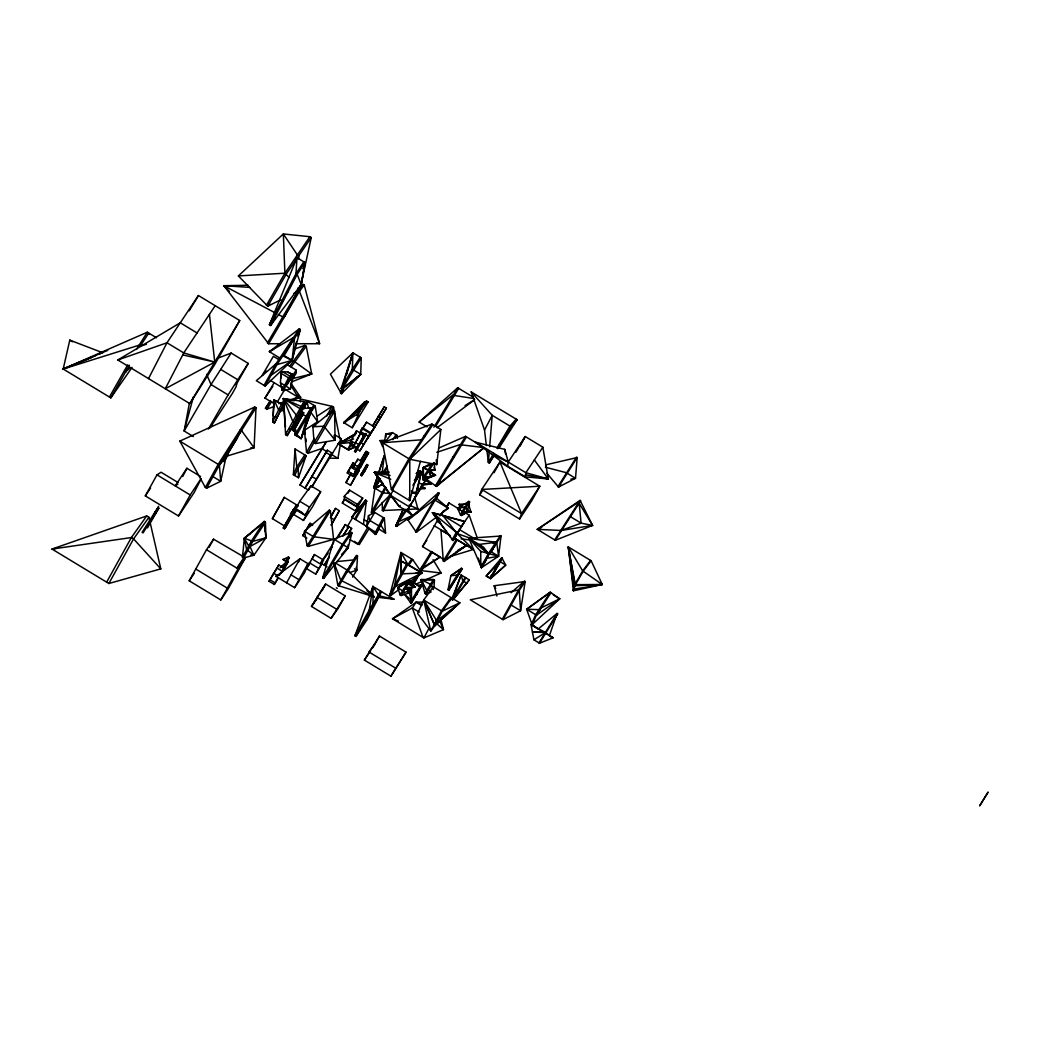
<?xml version="1.0" encoding="UTF-8"?>
<svg xmlns="http://www.w3.org/2000/svg" width="1040" height="1040" viewBox="0 0 1040 1040"><rect width="100%" height="100%" fill="white"/><g stroke="black" fill="none" stroke-linecap="round" stroke-linejoin="round"><path stroke-width="1.5" d="M398.671 589.784L390.884 595.387L389.922 594.802L400.972 573.885L400.972 552.5L412.711 559.611L422.019 573.001L410.345 581.399M411.528 587.652L411.411 600.366L410.501 602.628L411.281 603.096L422.136 585L416.91 585.611M411.554 584.467L411.593 581.295L420.68 586.794L422.136 585M292.344 374.088L288.522 377.858L282.191 390.078L280.449 382.811L280.982 373.282L282.464 371.631L287.677 371.956L293.436 374.751L290.485 388.895L283.283 390.728L282.191 390.078L282.243 386.997M411.762 559.026L407.953 564.473L401.167 561.08L422.019 573.001L400.972 573.885L400.972 552.5L407.953 564.473L422.019 573.001L395.46 586.391L390.884 595.387L392.587 592.813M430.378 463.645L423.319 467.493L423.111 476.827L431.158 476.866L429.117 470.353L423.319 467.493L422.786 479.648L423.735 480.233L435.5 475.189L428.922 470.886L434.889 470.002L434.161 462.696L424.45 477.49M361.231 357.851L360.737 374.374L341.419 393.731L330.421 374.153L352.924 352.82L361.231 357.851L342.147 389.025L341.198 388.453L352.924 352.82L352.3 369.252L341.198 388.453L342.927 386.971M422.786 479.648L423.319 467.493L430.703 465.01M256.009 407.771L254.085 447.798L226.187 456.313L219.401 465.075L206.583 488.202L205.361 487.461L179.816 441.103L254.787 407.03L256.009 407.771L219.401 465.075L220.701 481.312L206.583 488.202M282.061 407.68L274.378 423.02L272.831 422.084L273 418.925M273.169 415.766L274.014 399.945L283.179 405.028L284.388 407.42M352.638 577.122L356.707 570.193L357.513 555.932L356.525 555.334L346.528 571.584M284.336 410.15L280.592 411.151L283.179 405.028L274.014 399.945L272.831 422.084M296.985 257.673L295.984 273.637L269.412 324.753L270.595 325.481L301.236 284.544L305.019 262.548L296.985 257.673L269.412 324.753L271.817 320.71M293.358 474.669L295.048 448.994L306.163 455.715L298.48 477.763L293.358 474.669L296.777 467.116L304.785 454.883M433.953 587.756L434.46 579.982L421.096 579.618L424.996 593.45L425.958 594.022L431.145 591.916M333.749 542.243L333.996 539.188L350.961 532.298L351.923 532.87L348.192 547.794L323.635 578.396L322.686 577.824L333.996 539.188L348.192 547.794L341.679 554.814M545.571 464.893L577.187 457.535L575.51 478.296L558.545 487.058L546.91 473.317M489.268 451.464L488.371 462.462L489.333 463.047L493.675 456.274M489.658 446.758L492.232 415.337L471.172 391.885L484.523 430.053L486.356 445.484M242.45 557.206L244.348 538.187L264.264 521.404L265.434 522.119L265.967 537.758L253.89 555.256L243.62 557.921L242.45 557.206L251.628 540.683L264.264 521.404L263.003 524.342M293.488 509.99L283.244 528.047L284.453 528.775L299.78 501.293L310.934 485.81L320.671 491.712L312.624 506.662L303.459 520.429L293.709 514.527L296.426 509.158L302.523 512.85M303.459 520.429L308.139 511.511L305.227 515.125L295.646 508.95L291.694 514.891L290.485 514.163L296.621 504.894L294.242 509.145M440.869 429.481L436.709 464.594L409.799 459.29L382.486 442.741L431.938 424.073L440.869 429.481L409.799 459.29L392.314 490.074M363.493 524.342L366.418 500.656L365.56 500.136L351.793 517.257L367.939 527.176L357.838 544.323L350.116 539.643M382.174 472.42L384.345 455.468L378.768 472.394M381.563 591.695L367.198 619.476L355.953 636.376L354.952 635.778L372.918 586.456L393.965 599.209L377.715 597.285M411.762 492.661L415.857 493.753L418.288 484.809M423.735 480.233L425.516 476.268M390.403 494.689L372.359 512.941L371.397 512.356L374.881 488.137L382.772 484.042M507.624 466.193L508.248 462.046L504.764 449.371L475.527 442.221L507.624 466.193L525.239 476.853L548.262 478.946L542.854 447.187L525.239 436.527L508.248 462.046L491.582 454.207M525.239 476.853L525.863 472.719L542.854 447.187M393.965 599.209L378.989 595.803L372.918 586.456L369.291 609.921L354.952 635.778L357.552 631.865M496.951 596.024L494.156 585.767L525.2 581.503L520.585 610.753L503.061 619.658L470.301 599.807L518.518 589.992L519.259 590.434L520.585 610.753L511.16 605.046M341.367 438.802L329.524 458.146L337.909 458.341L341.367 438.802L334.542 434.668M331.344 525.031L339.3 510.692L335.504 508.391L331.422 516.113M378.898 528.944L375.739 534.43L374.608 533.754L383.266 517.569M375.739 534.43L384.384 518.245L374.712 512.395L368.485 515.645L366.418 526.565L374.608 533.754M189.514 402.597L184.171 431.002L193.362 436.579M448.045 589.719L450.84 575.692L461.383 568.269L462.189 568.763L448.851 590.213L448.045 589.719L461.383 568.269L462.228 569.283M360.763 475.176L366.873 464.516L367.822 465.088L365.014 470.808L361.712 475.761L360.763 475.176L366.873 464.516M361.712 475.761L367.822 465.088M553.371 594.984L559.702 598.819L536.458 615.186L526.656 609.258L550.264 592.176L559.702 598.819L532.129 624.689L526.656 609.258L550.264 592.176L535.704 614.731L531.388 624.234M371.631 592.631L372.918 586.456L374.114 589.16M417.716 489.281L421.382 471.679L413.023 485.29M280.865 299.728L267.748 306.202L238.381 275.925L283.335 233.961L309.881 236.704L311.246 237.536L299.806 290.381L293.982 293.254M572.936 590.473L575.016 585.429L568.282 546.91L591.123 560.742L602.251 584.493L573.456 590.798L568.282 546.91L582.673 570.882L602.251 584.493L573.82 589.134L568.282 546.91L575.536 585.741L602.251 584.493L574.743 584.649L582.673 570.882L590.59 560.43M573.456 590.798L575.276 584.961L583.206 571.207L591.123 560.742M132.041 367.419L110.825 397.878L63.193 369.018L69.784 340.132L102.479 352.651M296.348 342.056L292.084 360.399L265.109 386.009L256.321 380.692L275.925 363.935L299.273 328.861L300.339 329.498L292.084 360.399L271.05 375.297M396.604 436.761L396.942 435.331L392.431 432.601L385.723 434.109L384.306 442.962L392.431 432.601M467.155 512.2L463.047 511.745L457.613 508.456L466.284 506.805L461.305 515.502L467.155 512.2L469.573 501.865L468.845 501.41L457.613 508.456L460.564 515.047L461.89 515.216L467.155 512.2L466.284 506.805L469.573 501.865M353.119 466.583L352.716 468.273L355.355 464.165L353.132 462.826L347.256 472.992L353.015 476.476L361.387 461.318L357.851 459.173L353.119 466.583L356.655 468.715L353.015 476.476M413.4 484.991L421.382 471.679L415.857 493.753L411.333 491.01M193.414 396.825L184.171 431.002L211.029 384.54L231.153 353.054L248.235 363.402L236.145 384.735L236.652 384.293L236.041 386.841L232.466 393.289L209.937 427.986M282.295 572.273L288.249 561.6L287.3 561.028L280.176 567.788M420.394 461.383L409.721 500.63L391.391 489.528L382.486 442.741L385.632 442.078M294.71 422.097L294.892 434.902L301.106 438.659L307.073 416.91L312.429 408.577L311.103 407.771L302.055 408.616M346.567 374.556L352.924 352.82L340.47 393.159L342.433 388.206M327.301 450.177L305.058 488.085L327.301 450.177L331.76 452.881L331.305 454.337L337.909 458.341M377.689 476.086L373.698 487.799L374.66 488.371L379.795 480.48M378.638 473.148L384.345 455.468M304.343 408.577L306.826 401.037L315.237 406.133L317.668 421.681L303.641 430.859M373.698 487.799L377.754 475.475M278.434 577.603L274.352 584.467L269.048 581.256L278.772 564.993L284.063 568.204L288.249 561.6M297.258 435.045L301.106 438.659L310.128 413.543M452.504 598.962L461.123 574.964L469.287 579.904L452.868 599.898M297.908 336.141L300.339 329.498L276.991 364.572L265.109 386.009M479.739 494.871L481.728 489.45L499.941 462.072L539.799 486.226L531.7 500.825L519.597 519.025L479.739 494.871L482.339 490.984M519.597 519.025L521.586 513.591L539.799 486.226L481.728 489.45L521.586 513.591L499.941 462.072L494.052 472.706M301.106 438.659L312.429 408.577L310.661 412.061L317.668 421.681M550.29 636.35L553.124 637.806L549.432 635.57L557.089 613.405L538.369 628.875L530.998 624.403L533.936 639.834L539.526 643.214L553.124 637.806L530.998 624.403L537.576 628.693M306.137 403.663L287.209 435.643L285.584 434.408L283.452 398.593L303.992 401.544L305.188 402.259L303.602 406.432L306.137 403.663L304.954 402.948L303.264 404.794M356.538 440.83L360.581 433.238L353.756 445.692L355.199 443.365M357.474 446.238L354.575 451.451L355.537 452.036L363.935 435.266L357.11 447.733L349.674 443.222L356.499 430.768L363.935 435.266L361.686 440.115L366.418 434.083L365.456 433.498L364.013 435.565L361.634 434.122M451.737 599.144L461.123 574.964L462.774 580.788L466.869 583.271M360.269 357.266L352.3 369.252L360.737 374.374L343.889 387.543L341.419 393.731L343.135 391.079M411.281 603.096L420.68 586.794M287.209 435.643L305.188 402.259M357.903 466.011L360.412 467.532L362.011 463.762L360.893 463.385M286.468 561.743L288.405 557.05L289.354 557.635L287.053 561.808L283.088 559.416L288.405 557.05L285.506 561.171L287.053 561.808M298.636 561.756L299.91 558.779L307.931 563.641L304.72 572.52L294.606 587.665L275.951 576.368L299.91 558.779L286.598 582.803M408.2 588.497L409.786 592.761L401.05 595.556L400.218 595.049L408.317 580.931L409.149 581.438L406.224 586.339M409.149 581.438L401.05 595.556L403.13 591.968M451.009 597.532L441.467 610.779L430.781 631.111L417.638 613.457L423.722 600.028L433.264 586.781L459.745 602.823L434.824 625.664L423.722 600.028L442.234 611.234L459.745 602.823L434.824 625.664L423.722 600.028L430.781 631.111L437.697 621.998M434.824 625.664L442.234 611.234L451.776 597.987M294.281 508.612L290.485 514.163M423.878 586.443L421.096 579.618L433.511 579.397L424.996 593.45L426.101 591.903M306.826 538.083L302.744 535.613L310.102 523.289L312.624 524.81M403.299 509.327L395.824 525.902L396.617 526.383L412.412 515.541L408.252 510.029L406.289 510.796L398.853 521.534L396.617 526.383M397.956 523.458L395.824 525.902L402.792 510.393M294.736 475.501L298.155 467.948L306.163 455.715M352.235 427.752L360.113 410.826L366.119 402.597L368.095 401.96L366.743 401.141L364.754 401.778L343.85 422.682L352.235 427.752L368.095 401.96M351.819 445.965L359.879 450.853L374.647 427.115L369.239 435.487L370.539 432.627L362.479 427.752L361.179 430.612L366.587 422.227L374.647 427.115L386.386 408.057L384.28 406.783L372.554 425.841M429.468 555.62L431.314 551.551L440.193 556.933L421.59 569.296L423.241 566.826M550.095 592.995L550.836 593.45L551.005 592.631L536.458 615.186L532.129 624.689L534.625 620.945M283.283 390.728L289.614 378.508L293.436 374.751L286.806 385.19M331.877 412.867L333.099 410.202L334.594 411.112L335.062 440.206L315.588 443.547L314.093 442.637L312.897 426.777L333.099 410.202L314.093 442.637M323.7 560.157L314.418 554.541L306.449 568.542L315.744 574.171L322.413 562.653M348.192 493.064L349.544 490.139L362.7 498.108L355.485 511.03L342.316 503.048L344.461 499.46L344.24 496.379L349.544 490.139M315.744 574.171L323.011 561.21M354.237 435.617L356.499 430.768M419.432 475.878L421.382 471.679M461.305 515.502L461.903 514.462L460.564 515.047L462.306 511.303L468.845 501.41M274.352 584.467L278.018 577.616M374.66 488.371L380.406 478.686M414.492 496.639L417.924 508.937L382.408 510.523L389.311 496.015L393.185 497.9M383.357 511.108L390.273 496.6M455.832 540.618L456.404 539.422L443.287 560.937L444.119 561.444L466.414 545.48L453.83 537.862M274.378 423.02L282.932 405.353M311.974 559.416L314.418 554.541M356.954 471.978L358.28 469.69L359.242 470.275L356.59 474.851L360.035 467.142L359.086 466.57L355.355 473.382L356.304 473.967L357.968 471.471L350.493 466.934M363.519 438.217L355.537 452.036M378.378 528.775L380.523 524.433L385.554 533.117L378.378 528.775L376.09 532.428L366.418 526.565L374.712 512.395M366.743 401.141L343.85 422.682L356.395 414.752L364.754 401.778L366.119 402.597M356.603 461.669L357.851 459.173M458.575 530.829L454.311 537.914M245.388 557.804L228.28 588.692L220.805 599.937L189.228 580.814L206.479 549.705L213.564 539.175L245.388 557.804L236.873 568.113L243.958 557.583M437.099 495.222L438.36 492.739L439.114 493.207L416.286 532.259L407.966 519.974L438.36 492.739L415.532 531.804M182.754 476.45L186.927 468.26L200.564 476.515M201.227 478.712L194.272 492.362L178.529 516.009L145.314 495.898L156.988 474.851L161.057 472.238L177.97 482.482M148.512 378.586L166.985 342.771L198.419 295.529L239.72 320.541L214.513 364.923L189.813 403.598L117.793 359.983L180.271 322.79L197.041 332.956M438.152 519.142L422.539 546.624L442.715 558.844M371.397 512.356L385.203 486.928M372.359 512.941L386.152 487.513M274.599 318.734L270.595 325.481L297.167 274.352L305.019 262.548L301.236 284.544L297.167 274.352L295.984 273.637L303.836 261.82M292.435 430.235L302.588 412.165L303.732 412.854L296.764 425.438L293.579 430.924L292.435 430.235L295.62 424.736L296.764 425.438M293.579 430.924L303.732 412.854M362.479 427.752L360.412 431.431L368.472 436.319L359.879 450.853M368.472 436.319L370.539 432.627M359.242 470.275L350.545 485.316L345.995 482.56L350.389 474.162M350.545 485.316L357.136 472.719L354.861 471.341M484.523 430.053L492.232 415.337L510.926 426.66L517.14 419.731L471.172 391.885M295.724 343.733L319.605 343.72L299.442 291.278L298.207 290.537L284.05 317.512L278.317 314.483M303.992 401.544L285.584 434.408L286.78 435.136M464.503 521.612L453.024 540.553L432.497 512.72L464.503 521.612L453.024 540.553M308.802 489.775L310.934 485.81M424.06 602.043L416.182 602.16L392.483 618.748L423.891 637.923L428.87 628.589M520.078 446.134L525.239 436.527L515.944 452.179M243.62 557.921L252.798 541.385L265.434 522.119M322.01 590.772L325.637 584.025L345.228 595.894L338.208 608.296L331.097 618.319L311.493 606.45L325.637 584.025L318.149 595.894M305.227 515.125L309.53 507.195L320.671 491.712M360.698 460.85L366.119 451.36L368.641 452.881L360.412 467.532M349.765 536.835L351.923 532.87L343.304 544.83L323.635 578.396L329.589 569.348M270.595 325.481L272.883 321.282M355.953 636.376L378.989 595.803M355.355 473.382L359.086 466.57M356.304 473.967L360.035 467.142M403.728 590.733L402.129 593.047L405.951 586.56L410.748 590.746L402.129 593.047L401.297 592.54M106.639 582.153L131.365 537.55L146.705 515.944L148.928 517.296L160.797 568.88L108.862 583.505L52 549.068L146.705 515.944M108.862 583.505L133.588 538.902L148.928 517.296M152.802 516.737L158.6 506.285M158.847 508.157L143.026 532.935L142.077 532.363L157.885 507.572L158.847 508.157L147.472 527.865M178.529 516.009L190.203 494.975L201.084 478.608M205.361 487.461L218.179 464.334L254.787 407.03M264.043 385.372L275.925 363.935L276.991 364.572L292.084 360.399L294.502 338.273L284.154 355.602L282.828 355.81L292.084 360.399L284.154 355.602M288.977 345.67L293.436 337.623L269.334 351.663L280.189 358.241M208.975 547.469L213.564 539.175M296.4 423.345L302.588 412.165M220.805 599.937L238.043 568.828L245.531 557.583M322.777 448.201L308.009 453.258L306.553 452.387L314.288 438.425M326.664 416.104L332.072 406.341L333.528 407.225L339.859 438.945M308.009 453.258L314.535 441.48M329.732 414.076L333.528 407.225M315.588 443.547L334.594 411.112M307.138 545.74L329.329 510.159L330.408 510.809L333.593 539.383L308.217 546.39L307.138 545.74L304.447 531.206L329.329 510.159M308.217 546.39L330.408 510.809M294.606 587.665L307.931 563.641M331.097 618.319L345.228 595.894M446.758 507.052L449.02 502.97L459.771 509.483M364.377 660.088L379.457 636.064L406.003 652.145L390.923 676.169L364.377 660.088L370.539 650.832M375.687 642.863L379.457 636.064M413.088 582.322L416.13 576.849M419.926 569.998L431.314 551.551M413.283 584.285L418.574 574.743M420.082 572.026L432.263 552.136M390.923 676.169L406.003 652.145M480.467 562.822L480.818 567.281L488.345 553.696L500.383 535.626L501.046 536.029L498.55 556.27L481.481 567.684L478.387 558.168M481.481 567.684L489.008 554.099L501.046 536.029L468.793 538.239L481.481 567.684L489.008 554.099L496.158 543.946M502.32 619.203L518.518 589.992L524.459 581.061L511.095 592.735M503.061 619.658L519.259 590.434L525.2 581.503M538.967 642.876L557.089 613.405L555.542 616.135M539.526 643.214L557.648 613.743L554.541 619.19M272.402 518.661L284.284 497.419L272.402 518.661L285.961 526.864L295.685 510.315M291.876 513.396L283.244 528.047M347.347 570.323L355.888 556.478M302.744 535.613L310.102 523.289M335.504 508.391L330.382 517.426L334.191 519.727M331.123 525.135L339.3 510.692M338.962 535.756L345.306 524.55L351.637 528.385L348.465 533.988M391.391 489.528L408.876 458.731L431.938 424.073M485.251 560.898L486.993 558.272L498.55 556.27L480.753 551.395L468.793 538.239L496.756 542.464L498.55 556.27L491.27 551.85L492.791 549.159M109.421 397.02L127.699 364.845M136.435 349.466L147.316 332.202L156.52 337.779M110.825 397.878L129.402 365.183M334.984 562.705L347.958 570.557L374.127 596.791L337.857 585.494L346.97 569.959M338.832 586.092L347.958 570.557M435.11 500.201L439.114 493.207M266.383 305.37L284.895 273.208L309.881 236.704M426.4 479.18L436.371 486.395L439.309 484.159L440.895 481.39M208.364 429.052L228.124 394.888L248.235 363.402M294.892 434.902L311.103 407.771M296.231 435.695L307.073 416.91L299.507 412.334M311.779 486.915L331.76 452.881M347.256 472.992L353.132 462.826M345.995 482.56L351.286 473.395M355.914 473.798L358.28 469.69M354.666 518.999L365.56 500.136L366.665 501.293L365.287 503.659M355.524 519.519L366.418 500.656L366.665 501.293M499.473 561.743L501.774 557.752L486.187 576.017L490.581 578.669L505.739 565.084L501.774 557.752L489.931 578.279M492.206 575.874L490.581 578.669L502.424 558.155M328.562 557.739L324.259 565.136L329.355 557.193M388.817 472.121L374.426 472.472L390.26 495.274L399.334 506.532L406.796 511.056L426.985 477.698M495.391 567.983L497.211 564.837L497.874 565.24M292.89 375.544L296.075 370.058L286.728 364.403M352.326 443.001L348.296 449.904L338.351 443.885L356.265 433.199M444.119 561.444L457.236 539.929M285.701 563.758L287.3 561.028L283.114 567.632M433.888 427.245L457.717 387.777L473.252 397.189M435.656 426.426L458.666 388.362M427.31 591.695L425.958 594.022L434.46 579.982L433.368 579.709M451.789 599.547L465.192 577.421M452.517 599.989L465.907 577.863M491.27 551.85L496.756 542.464M298.207 290.537L267.423 343.005L268.658 343.746L279.799 343.733M289.77 366.158L304.85 345.436L306.228 346.268L311.701 373.958L292.188 381.667M291.161 367.003L306.228 346.268M281.463 572.52L282.672 570.453L281.268 572.715M359.632 433.576L362.401 428.87M347.061 527.059L352.495 517.816M400.972 573.885L406.575 564.356L407.953 564.473M240.266 429.767L241.488 430.508L226.187 456.313L220.701 481.312L212.992 476.645M372.736 426.244L384.28 406.783M386.386 408.057L367.692 438.464M435.409 485.823L465.543 436.345L481.416 445.965M493.779 453.375L488.371 462.462L486.915 450.112M496.86 448.175L509.977 426.088L516.178 419.146M489.333 463.047L493.961 455.247M497.809 448.747L510.926 426.66M557.895 486.655L576.524 457.145M554.723 539.903L580.073 500.37L592.592 525.408L555.334 540.28L537.329 529.373L580.073 500.37M555.334 540.28L580.697 500.747M130.182 367.757L125.528 371.995L127.192 369.213M274.391 403.793L264.979 398.099L274.157 382.72M277.264 402.051L284.908 389.233L298.142 397.241L290.667 399.698M355.485 511.03L357.63 507.429L357.409 504.348L362.7 498.108M308.412 490.113L299.962 485.004L325.936 442.078M366.418 434.083L361.66 442.039L360.698 441.467M356.655 468.715L361.387 461.318M189.267 310.752L198.419 295.529M189.813 403.598L239.72 320.541M279.539 574.99L284.063 568.204M125.528 371.995L127.153 369.304M413.361 584.285L419.12 574.756M423.241 567.944L421.59 570.661L441.103 573.027L433.056 559.689M554.476 618.969L557.648 613.743M360.321 460.876L366.119 451.36M361.049 463.19L367.679 452.296L366.158 454.649L367.107 455.234L368.641 452.881M363.155 461.708L362.206 461.136L360.178 464.321L361.127 464.893L367.107 455.234M299.962 485.004L319.826 452.582M320.658 451.23L326.235 442.117M312.026 486.72L332.605 453.115M354.575 451.451L357.643 446.459M379.444 478.101L374.361 486.395L375.323 486.98M393.432 490.1L390.26 495.274L409.266 506.792M426.881 478.53L406.796 511.056M402.129 593.047L403.806 590.304M222.911 461.63L237.562 437.788M357.838 544.323L359.385 544.453L369.291 528.333M448.851 590.213L462.189 568.763M347.516 572.182L357.513 555.932M291.395 380.887L296.361 372.853L296.075 370.058M291.694 514.891L298.116 505.453M392.925 439.699L395.98 434.759M395.408 437.801L396.942 435.331L397.319 438.347M414.349 480.597L420.277 471.016L423.293 472.862M483.925 563.732L486.382 559.767M278.772 564.993L269.048 581.256M330.811 549.211L332.462 546.572M310.583 561.938L306.449 568.542L309.517 563.94M380.562 591.097L369.291 609.921L370.279 610.519M363.246 427.544L366.587 422.227M316.485 598.533L311.493 606.45L316.836 598.936M274.157 406.562L266.825 409.149L265.434 408.304L270.387 400.53M266.825 409.149L271.778 401.375M342.316 503.048L344.591 499.512M327.028 566.826L320.71 562.991L333.437 543.101M335.972 539.136L345.306 524.55M342.927 535.977L348.868 526.708L342.771 535.86M498.888 448.149L517.14 419.731M536.458 615.186L541.138 607.893L559.702 598.819M395.824 525.902L399.061 520.897M147.316 332.202L63.193 369.018L138.827 345.267L140.231 346.125L148.72 333.06M223.912 461.513L228.15 455M438.724 518.752L437.008 521.391L441.038 523.835M324.389 575.237L322.686 577.824L342.355 544.258L350.961 532.298M432.367 463.385L423.488 476.905L423.319 467.493L428.48 470.574L431.158 476.866L424.06 477.412M215.189 305.682L183.755 352.924L165.282 388.752L214.76 362.076L209.417 314.366M145.314 495.898L150.566 488.007M186.927 468.26L175.201 485.888L177.918 484.146M264.979 398.099L272.857 386.256M189.228 580.814L194.22 573.326M248.664 546.013L244.348 538.187L263.12 523.172L264.303 523.887L265.967 537.758L249.977 546.533L248.794 545.818M293.709 514.527L297.037 509.522M382.837 472.667L387.14 466.219M383.799 473.252L387.244 468.091M348.153 533.624L351.637 528.385M432.861 424.632L409.799 459.29L409.721 500.63L409.084 497.601M391.638 592.241L389.922 594.802L400.972 552.5L394.511 585.819L395.46 586.391L407.537 564.941L408.902 565.058L412.711 559.611M422.539 546.624L426.803 540.215M413.348 582.4L416.897 577.07M372.294 648.18L374.933 644.215L368.888 651.937L395.434 668.018M412.737 599.274L410.501 602.628L404.417 594.23L412.178 600.834M421.876 604.747L416.182 602.16L412.308 607.971L392.483 618.748L398.411 621.101M577.187 457.535L558.545 487.058L560.69 484.666M311.246 237.536L286.273 274.04L267.748 306.202L269.646 303.732M466.492 436.93L436.371 486.395L484.133 447.616L437.814 484.783L436.852 484.211M405.496 510.315L398.06 521.053L398.853 521.534L412.412 515.541L406.289 510.796M418.054 529.711L416.286 532.259L436.826 516.88M439.998 515.918L443.599 510.744M461.071 526.851L469.196 515.19L463.814 511.927M265.434 408.304L269.009 403.221M462.722 514.02L461.89 515.216L460.564 515.047M285.506 385.879L293.436 374.751M400.153 505.427L399.334 506.532L374.426 472.472L388.921 472.706M320.71 562.991L328.224 553.085M299.169 289.289L303.004 284.271L304.239 285.012L319.605 343.72L316.602 342.719M304.239 285.012L299.442 291.278L268.658 343.746L223.821 285.701L248.066 285.259M311.168 408.889L313.911 405.327M310.661 412.061L315.237 406.133M281.632 404.079L272.675 421.603L274.222 422.552M361.127 464.893L362.011 463.762M284.453 528.775L285.961 526.864M400.218 595.049L397.67 587.717L409.357 580.19L415.129 587.08L407.55 588.861M410.189 580.697L408.33 583.167L415.129 587.08L405.483 587.561L410.748 590.746L407.641 590.161M454.22 598.182L469.287 579.904M266.058 370.942L262.197 375.466L273.364 356.304L278.707 359.541M341.601 554.684L348.192 547.794L347.958 544.999M285.506 561.171L289.354 557.635M497.211 564.837L486.187 576.017L490.399 578.175M427.011 426.855L419.133 422.084L457.717 387.777M346.528 421.291L343.85 422.682L360.334 408.421L361.686 409.253M343.889 387.543L342.147 389.025L360.737 374.374L354.679 378.95M343.85 422.682L358.748 410.007L360.113 410.826M419.133 422.084L452.634 395.213L474.305 398.58M411.775 516.945L407.966 519.974L434.356 499.746L448.37 508.235L439.387 514.969M415.571 513.903L418.106 511.875M281.255 566.943L285.558 563.55L286.507 564.122M436.098 620.477L436.852 620.932L459.745 602.823M299.273 328.861L269.334 351.663L273.598 349.323M437.086 427.713L474.617 399.763M250.562 533.572L244.348 538.187L244.881 542.607M457.951 550.199L466.414 545.48L445.081 559.78L444.249 559.286M537.329 529.373L578.474 502.177L592.592 525.408L561.171 530.452L537.329 529.373L541.775 527.384M317.304 416.013L332.072 406.341L300.144 398.918L300.573 401.973M461.422 568.789L450.84 575.692L458.211 574.99M409.357 580.19L397.67 587.717L403.026 590.967M408.317 580.931L397.67 587.717L406.094 583.388M533.936 639.834L545.454 632.502L549.432 635.57M455.637 552.279L466.414 545.48M465.062 405.587L474.552 399.646M440.193 556.933L422.409 567.84L421.447 567.255M356.33 433.42L338.351 443.885L348.738 449.904L355.472 446.589L348.738 449.904M312.897 426.777L315.536 425.256L312.897 426.777L323.18 426.244L324.675 427.154L335.062 440.206L334.412 435.448M416.078 473.434L420.277 471.016M418.756 586.027L421.356 584.532L411.411 600.366L408.382 589.16M444.21 510.536L448.37 508.235L435.851 497.718M345.774 549.12L348.192 547.794M355.277 434.772L338.351 443.885L351.364 442.416L347.776 449.332M385.801 473.031L388.648 471.523M390.065 493.441L382.72 492.895L374.881 488.137L383.123 484.185M415.389 584.376L422.539 581.23M425.386 579.969L441.103 573.027M438.75 448.084L465.543 436.345M423.891 637.923L443.482 629.642L440.83 619.034M91.468 357.617L63.193 369.018L100.347 353.483M103.311 352.235L107.77 350.376M63.193 369.018L95.732 355.576M98.696 354.354L103.142 352.521M493.181 543.387L495.937 542.295L479.024 544.44L488.345 553.696L483.561 547.183L468.793 538.239L488.345 553.696M216.697 358.631L231.153 353.054M561.171 530.452L581.1 523.146L592.592 525.408M281.502 403.988L284.44 402.948M291.772 400.361L300.586 397.267L290.719 382.98M117.793 359.983L166.985 342.771L183.755 352.924L214.76 362.076L182.728 354.9M294.333 349.102L304.85 345.436M374.881 488.137L379.093 486.694M436.8 452.335L459.849 444.652L482.586 447.447M349.544 572.572L356.707 570.193L356.213 567.411M278.72 403.624L284.7 401.661M353.561 439.049L338.351 443.885L341.211 443.014M434.018 467.545L434.889 470.002L428.714 471.081L435.5 475.189L423.917 478.868L422.955 478.296M450.385 556.491L473.382 549.458L457.184 533.611L470.782 538.356M140.231 346.125L146.445 344.279M265.967 537.758L252.798 541.385L244.348 538.187L246.584 549.523L253.89 555.256L250.848 554.918M292.058 378.729L311.701 373.958L293.046 360.581M296.049 398.281L300.586 397.267L296.53 394.81M308.542 374.634L311.701 373.958M295.984 398.151L300.586 397.267L295.828 397.969M570.804 479.18L575.51 478.296L566.202 472.654L545.389 467.22M56.784 548.262L52 549.068L131.365 537.55L133.588 538.902L160.797 568.88M422.006 485.264L431.184 483.873L424.749 479.973M419.003 489.242L425.126 488.41L421.174 486.005M336.778 561.587L353.977 559.884M384.839 440.232L380.055 440.635L382.616 446.589M382.486 442.741L421.473 439.803M429.117 470.353L434.889 470.002L431.652 469.846M238.381 275.925L284.895 273.208L289.172 277.537M460.005 508.768L459.147 504.27L467.714 503.841M415.545 573.274L422.019 573.001M463.84 512.434L471.094 512.174L468.455 504.283M417.612 471.432L420.81 471.354M280.683 409.916L284.362 409.838M390.507 434.044L385.723 434.109L386.074 437.099M422.149 483.925L431.184 483.873L423.423 483.73M526.656 609.258L539.981 609.674M250.861 447.72L254.085 447.798L241.488 430.508M430.638 590.798L426.582 590.148L421.096 579.618L431.34 584.662L433.264 589.628M545.454 632.502L532.467 632.112L544.908 632.164L538.369 628.875M383.331 483.886L374.426 472.472L380.848 472.693M383.253 440.752L380.055 440.635L382.889 442.182M420.381 488.15L425.126 488.41L421.265 486.499M229.385 291.408L223.821 285.701L249.704 287.378M420.264 488.085L425.126 488.41L422.045 487.669M432.757 474.877L435.5 475.189M461.084 538.889L470.496 540.033M333.593 539.383L313.573 536.731L304.447 531.206M525.551 474.786L548.262 478.946L534.352 459.953M377.117 474.11L374.426 472.472L390.13 475.501M294.203 400.764L283.452 398.593L285.467 427.024M390.767 479.245L374.426 472.472L379.106 473.486M450.502 537.108L432.497 512.72L463.541 521.027M548.262 478.946L525.863 472.719L475.527 442.221M275.444 312.975L223.821 285.701L226.343 287.742L223.821 285.701L226.85 286.663M287.82 400.231L283.452 398.593L284.349 403.156M404.638 588.445L410.748 590.746M374.426 472.472L377.403 473.642M440.544 522.21L432.497 512.72L436.839 514.553M407.732 583.895L415.129 587.08L408.46 581.308M409.188 505.037L417.924 508.937M457.184 533.039L432.497 512.72L435.305 514.137M371.384 595.166L374.127 596.791L366.977 590.72M302.822 268.489L304.018 269.204M286.533 291.811L287.716 292.526M499.174 444.275L500.123 444.86M223.821 285.701L226.564 287.365M570.128 516.503L581.1 523.146L579.085 502.541M424.255 435.617L425.178 436.176M452.738 456.638L453.7 457.21M378.3 416.078L380.406 417.339M287.677 371.956L292.734 375.024M356.395 414.752L357.76 415.571M433.94 462.917L436.709 464.594L436.254 459.797M282.464 371.631L291.096 376.857M289.614 378.508L280.982 373.282L281.32 377.858M361.959 428.48L370.019 433.355M280.449 382.811L290.485 388.895M270.166 380.302L282.217 387.595M438.347 483.574L439.309 484.159M437.463 483.964L438.425 484.549M420.771 473.941L423.254 475.436M302.627 407.095L283.452 398.593L292.903 421.746L294.099 422.474M360.88 442.702L363.558 444.327M301.574 409.565L283.452 398.593L297.206 416.26M467.077 509.73L471.094 512.174M355.03 442.351L358.384 444.379M351.117 440.895L354.835 443.144M418.977 482.599L422.708 484.861M302.068 412.165L303.212 412.854M220.701 369.408L237.783 379.756M279.981 410.514L278.434 409.578L274.014 399.945M414.492 492.193L417.209 493.844M297.024 421.46L298.168 422.162M366.457 465.439L367.406 466.011M147.901 333.593L149.318 334.451M365.69 466.284L367.003 466.947M364.923 468.026L365.872 468.611M461.058 526.37L442.572 515.164L456.222 532.467L452.062 539.968L453.362 540.254M354.341 464.542L357.877 466.687M364.052 470.236L365.014 470.808M275.067 416.598L276.614 417.547M432.497 512.72L435.266 514.397M459.264 529.438L474.253 538.512M289.445 429.026L290.641 429.741M321.75 448.552L326.846 451.633M325.741 452.335L330.213 455.039M360.971 474.123L361.933 474.708M457.132 532.272L458.081 532.844M228.124 394.888L211.029 384.54L206.648 374.374M348.114 471.224L353.873 474.708M434.148 525.694L448.942 534.651M453.622 537.628L473.382 549.458L468.143 546.026M449.969 535.522L440.96 530.062L443.287 560.937M491.244 575.185L491.894 575.575M490.49 576.485L491.153 576.875M311.831 476.45L316.29 479.154M344.24 496.379L357.409 504.348M296.426 467.883L297.804 468.715M344.422 498.836L357.578 506.818M344.461 499.46L357.63 507.429M359.411 510.796L360.269 511.316M379.405 526.227L369.733 520.364L368.485 515.645M69.784 340.132L72.527 341.783M364.039 519.623L367.913 521.963M374.842 532.467L375.96 533.143M451.269 585.117L452.075 585.598M433.407 580.554L434.213 581.035M299.78 501.293L309.53 507.195M454.142 597.194L453.31 596.947L453.804 597.779M284.284 497.419L298.181 505.83M354.224 541.333L359.385 544.453M448.994 600.327L449.761 600.782M296.335 510.042L306.085 515.944M293.28 509.652L294.489 510.393M179.816 441.103L219.401 465.075M425.945 591.461L426.907 592.046M309.803 523.809L312.533 525.447M416.299 592.306L417.066 592.774M416.156 594.139L416.936 594.594M407.16 591.175L409.786 592.761M286.364 522.457L287.573 523.198M416.182 602.16L421.733 605.527M354.406 568.789L356.707 570.193M419.25 612.183L412.308 607.971L423.085 637.442M311.636 558.701L320.931 564.33M371.358 595.114L374.127 596.791L340.795 580.333L334.204 563.316M309.179 562.627L318.461 568.256M374.036 604.877L373.048 604.266L372.918 586.456M156.988 474.851L190.203 494.975M336.31 587.743L337.298 588.328M283.088 559.416L285.09 560.625M366.21 618.865L367.198 619.476M283.465 569.79L282.516 569.205L283.348 570.245M290.992 574.873L299.013 579.722M276.601 567.866L281.892 571.064M316.654 597.142L336.245 609.011M273.455 573.092L277.42 575.497M269.802 579.67L275.106 582.881M154.869 512.109L155.831 512.681M206.479 549.705L238.043 568.828M195.767 569.036L227.331 588.159M423.319 467.493L425.542 469.001M459.147 504.27L462.657 506.792M436.592 623.61L443.482 629.642L439.595 620.724M297.869 288.054L299.806 290.381L299.663 285.662M297.388 254.956L283.335 233.961L284.895 273.208M423.722 600.028L436.852 620.932M290.576 384.93L298.142 397.241M494.156 585.767L495.729 588.458M381.758 483.145L383.279 485.719M421.096 579.618L422.604 582.361M249.977 546.533L253.89 555.256M428.714 471.081L431.158 476.866M469.196 515.19L477.256 537.953M334.503 564.954L335.348 568.009M306.826 401.037L308.62 408.343M333.931 563.472L337.857 585.494M504.764 449.371L505.544 453.96M334.308 435.396L335.062 440.206M304.551 429.377L305.214 433.94M305.864 438.503L306.306 441.545M264.628 528.229L265.07 531.414M304.33 429.403L306.553 452.387M295.048 448.994L296.777 467.116L298.155 467.948L298.48 477.763M384.384 518.245L385.554 533.117M281.97 387.023L282.191 390.078M285.792 431.769L286.026 434.928M295.659 429.559L295.841 432.679M298.753 255.788L298.857 258.934M382.213 502.476L382.408 510.523M480.753 551.395L480.818 567.281M979.745 805.714L988 792.272L979.745 805.714M500.149 561.691L490.49 578.422L505.739 565.084L500.149 561.691M449.02 502.97L446.446 506.922L449.02 502.97M354.679 513.24L351.793 517.257L365.807 500.773L354.679 513.24M278.837 575.107L275.951 576.368L278.915 575.12"/></g></svg>
